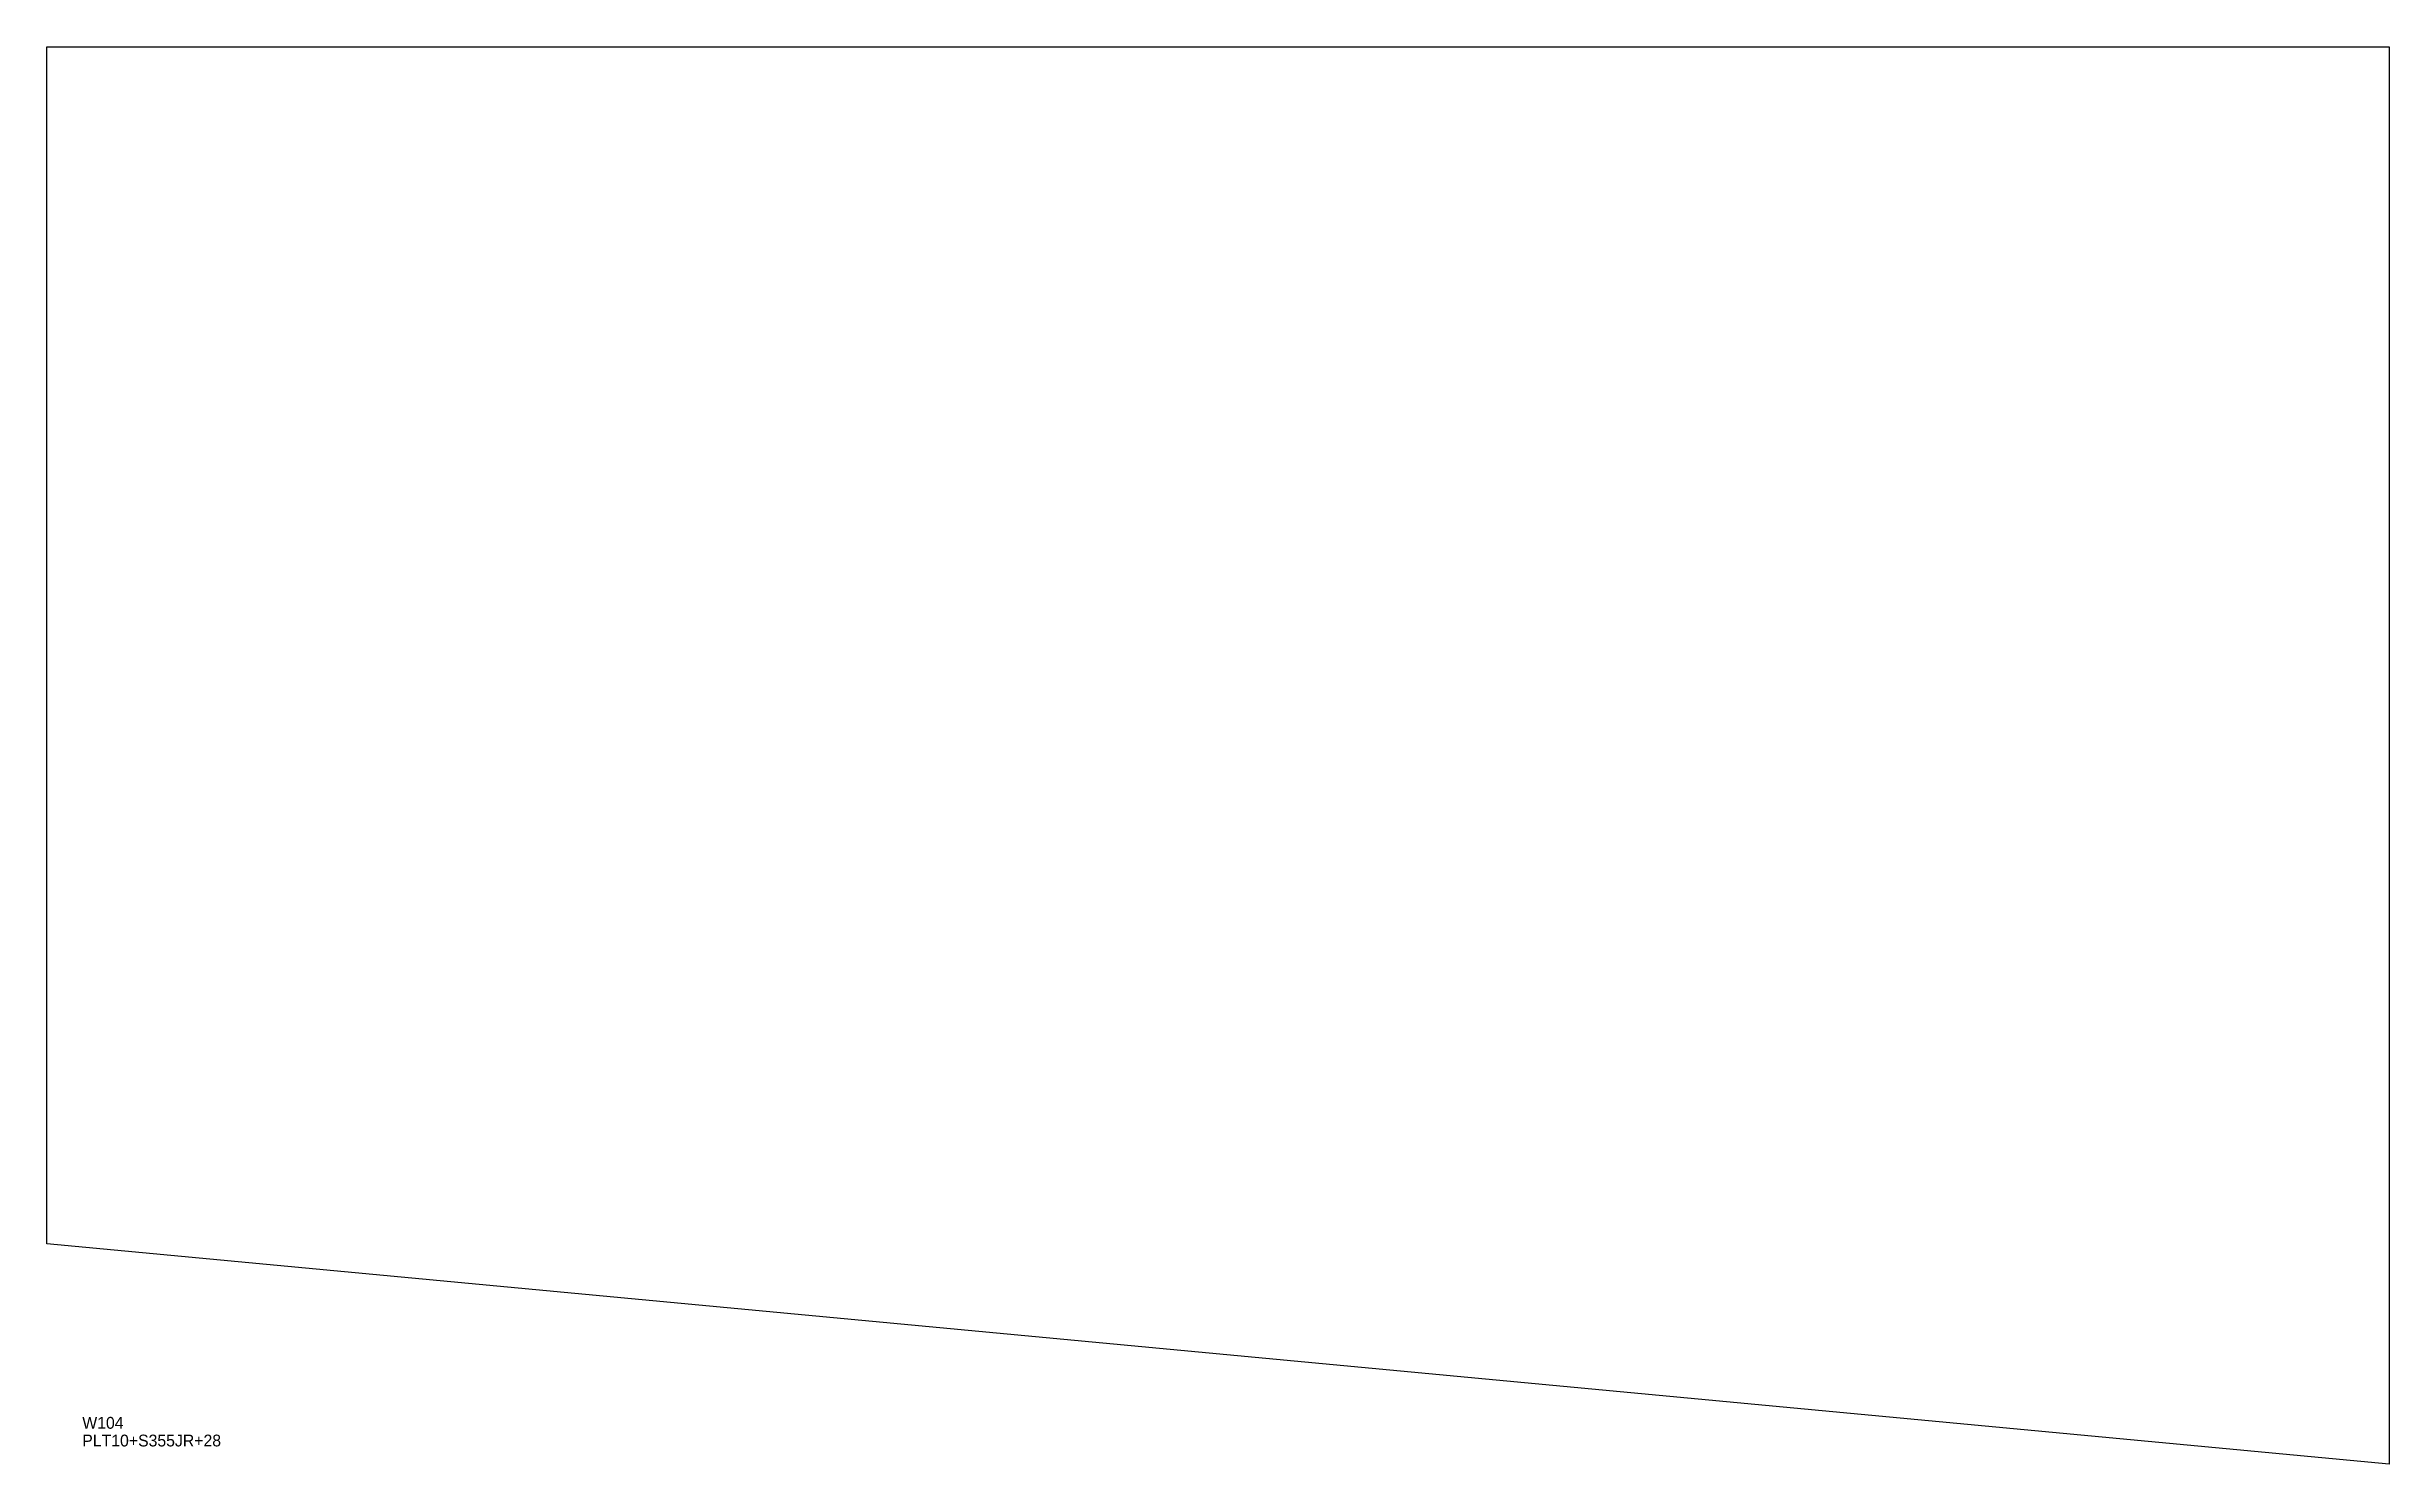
# Model space of a CAD drawing. Extents: x 0 to 1983, y 0 to 1200.
import ezdxf

# ---------------------------------------------------------------- set-up
doc = ezdxf.new("R2010")
doc.units = 0
for name, color, linetype in [('CUT', 7, 'CONTINUOUS'), ('SCRIBE', 3, 'CONTINUOUS'), ('TEXT', 7, 'CONTINUOUS')]:
    doc.layers.add(name, color=color, linetype=linetype)

msp = doc.modelspace()

# ---------------------------------------------------------------- linework, layer by layer
at = {"layer": 'CUT', "color": 7, "linetype": 'CONTINUOUS'}
msp.add_lwpolyline([(0, 186.51), (0, 1200), (1982.68, 1200), (1982.68, 0)], close=True, dxfattribs=at)

# ---------------------------------------------------------------- texts
at = {"layer": 'SCRIBE', "color": 3}
msp.add_text('W104', height=10, dxfattribs=at).set_placement((30, 30))
at = {"layer": 'TEXT', "color": 7}
msp.add_text('PLT10+S355JR+28', height=10, dxfattribs=at).set_placement((30, 15))

doc.saveas('drawing.dxf')
